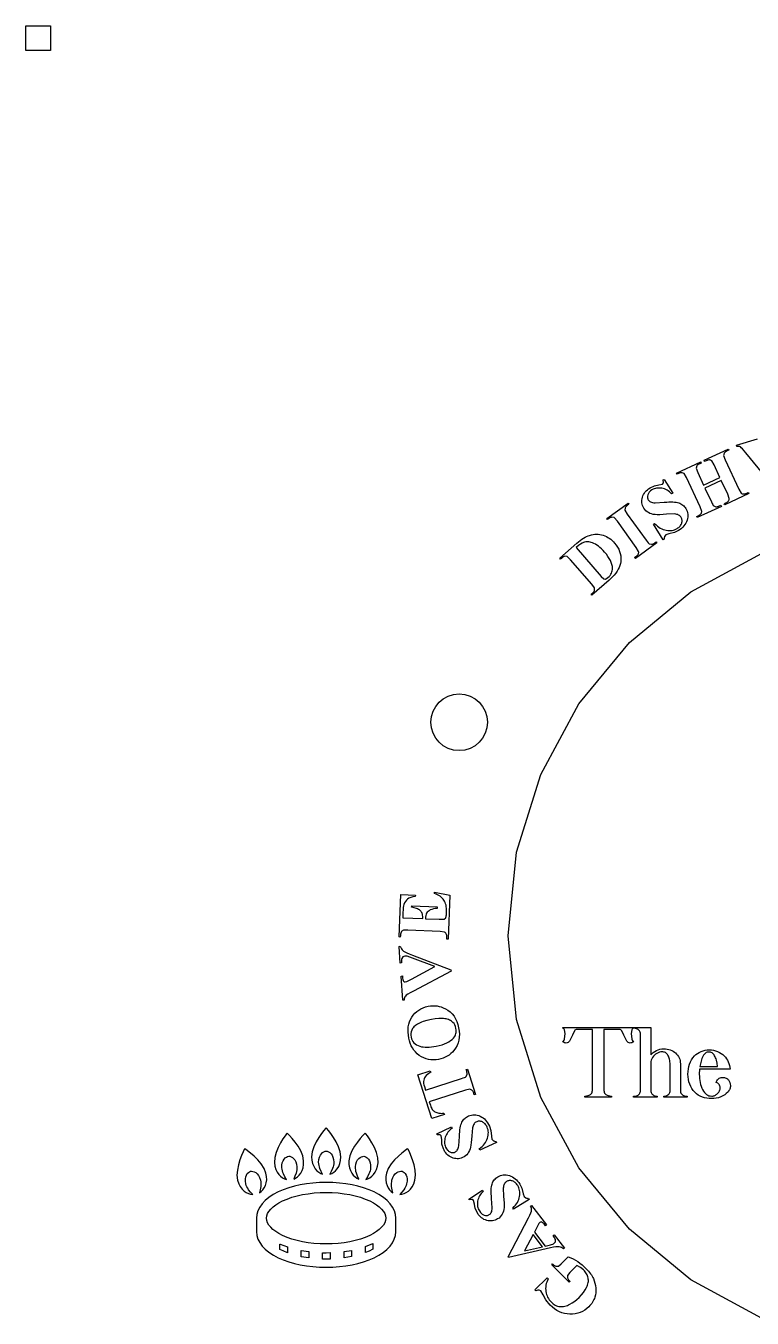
# Model space of a CAD drawing. Header units: centimetres. Extents: x -6.4 to 5.4, y -5.3 to 6.4.
# Drawn here: x -6.43 to -1.25, y -2.79 to 6.44 of the extents above; entities that cross this region are included whole.
import ezdxf

# ---------------------------------------------------------------- set-up
doc = ezdxf.new("R2010")
doc.units = ezdxf.units.CM
doc.header["$MEASUREMENT"] = 0
doc.header["$XCLIPFRAME"] = 0
doc.layers.add('Layer 1', color=7, linetype='Continuous')
picture_1 = doc.add_image_def('image1.png', size_in_pixel=(914, 914))

msp = doc.modelspace()

# ---------------------------------------------------------------- linework, layer by layer
at = {"layer": 'Layer 1'}
for points in [[(-1.58342, 3.1377), (-1.53757, 3.03898), (-1.53223, 3.02793), (-1.52762, 3.01935), (-1.52373, 3.01323), (-1.52058, 3.00958), (-1.50474, 3.00393), (-1.49938, 3.00394), (-1.4936, 3.00487), (-1.48738, 3.00671), (-1.48074, 3.00944), (-1.46985, 3.0145), (-1.46607, 3.00635), (-1.63801, 2.9265), (-1.6418, 2.93465), (-1.63092, 2.9397), (-1.62425, 2.94318), (-1.61855, 2.94696), (-1.61385, 2.95103), (-1.61013, 2.95537), (-1.60805, 2.95873), (-1.60661, 2.96248), (-1.60582, 2.96665), (-1.60567, 2.97123), (-1.61681, 3.00218), (-1.71407, 3.2116), (-1.73097, 3.24104), (-1.74674, 3.24673), (-1.7521, 3.24672), (-1.7579, 3.24578), (-1.76417, 3.24392), (-1.77091, 3.24114), (-1.78179, 3.23609), (-1.78557, 3.24423), (-1.61362, 3.32408), (-1.60984, 3.31594), (-1.62073, 3.31088), (-1.62734, 3.30743), (-1.63298, 3.30367), (-1.63765, 3.29962), (-1.64135, 3.29528), (-1.64596, 3.27935), (-1.63483, 3.2484), (-1.59299, 3.15831), (-1.47587, 3.2127), (-1.5177, 3.30279), (-1.53461, 3.33223), (-1.53768, 3.33441), (-1.54135, 3.33608), (-1.54563, 3.33723), (-1.55054, 3.33784), (-1.55594, 3.33781), (-1.56176, 3.33687), (-1.56801, 3.33501), (-1.57471, 3.33225), (-1.58542, 3.32728), (-1.5892, 3.33542), (-1.41725, 3.41528), (-1.41347, 3.40713), (-1.42418, 3.40216), (-1.4309, 3.39865), (-1.43661, 3.39487), (-1.44128, 3.39082), (-1.4449, 3.38652), (-1.44699, 3.38316), (-1.44847, 3.37938), (-1.44934, 3.37518), (-1.4496, 3.37054), (-1.43845, 3.3396), (-1.3412, 3.13018), (-1.3243, 3.10074), (-1.32122, 3.09856), (-1.31755, 3.09689), (-1.31327, 3.09574), (-1.30836, 3.09513), (-1.30296, 3.09516), (-1.29714, 3.0961), (-1.29089, 3.09796), (-1.28419, 3.10072), (-1.27348, 3.10569), (-1.2697, 3.09755), (-1.44165, 3.01769), (-1.44543, 3.02584), (-1.43472, 3.03081), (-1.428, 3.03432), (-1.42229, 3.0381), (-1.41762, 3.04215), (-1.414, 3.04645), (-1.41191, 3.04981), (-1.41043, 3.05359), (-1.40956, 3.0578), (-1.40931, 3.06243), (-1.42045, 3.09337), (-1.4663, 3.1921), (-1.58342, 3.1377)], [(-1.87521, 3.19944), (-1.81238, 3.10098), (-1.82178, 3.09529), (-1.8293, 3.10324), (-1.83714, 3.11037), (-1.84531, 3.11667), (-1.8538, 3.12215), (-1.86262, 3.1268), (-1.87178, 3.13063), (-1.88126, 3.13363), (-1.89107, 3.1358), (-1.90092, 3.13715), (-1.91047, 3.1377), (-1.91971, 3.13747), (-1.92864, 3.13644), (-1.93728, 3.13462), (-1.94561, 3.13201), (-1.95364, 3.12861), (-1.96137, 3.12442), (-1.97205, 3.11693), (-1.98058, 3.10868), (-1.98405, 3.10427), (-1.98697, 3.09966), (-1.98935, 3.09487), (-1.9912, 3.08988), (-1.99344, 3.08002), (-1.99367, 3.07073), (-1.99304, 3.06631), (-1.99191, 3.06203), (-1.99028, 3.05791), (-1.98817, 3.05393), (-1.98494, 3.04928), (-1.98127, 3.04528), (-1.97715, 3.04192), (-1.9726, 3.03918), (-1.96568, 3.03634), (-1.95774, 3.03413), (-1.94878, 3.03256), (-1.9388, 3.03163), (-1.87333, 3.03597), (-1.85633, 3.03752), (-1.84049, 3.03849), (-1.82582, 3.03886), (-1.81232, 3.03864), (-1.79999, 3.03784), (-1.78883, 3.03645), (-1.77884, 3.03447), (-1.77002, 3.03191), (-1.76205, 3.02876), (-1.75456, 3.02504), (-1.74753, 3.02076), (-1.74097, 3.01591), (-1.73487, 3.01049), (-1.72923, 3.00451), (-1.72406, 2.99796), (-1.71935, 2.99084), (-1.71425, 2.98134), (-1.7103, 2.97159), (-1.70751, 2.9616), (-1.70587, 2.95136), (-1.70537, 2.94087), (-1.70603, 2.93013), (-1.70783, 2.91914), (-1.71078, 2.90791), (-1.71481, 2.89681), (-1.71987, 2.88625), (-1.72595, 2.87621), (-1.73305, 2.86671), (-1.74118, 2.85774), (-1.75034, 2.84931), (-1.76052, 2.84141), (-1.77173, 2.83404), (-1.80127, 2.82006), (-1.84075, 2.81098), (-1.86157, 2.80435), (-1.87149, 2.79226), (-1.87314, 2.78779), (-1.87412, 2.78294), (-1.87442, 2.77771), (-1.87404, 2.77208), (-1.88203, 2.76725), (-1.95045, 2.88025), (-1.94246, 2.88508), (-1.93265, 2.87524), (-1.92268, 2.86646), (-1.91255, 2.85874), (-1.90226, 2.85208), (-1.89181, 2.84648), (-1.88121, 2.84194), (-1.87046, 2.83846), (-1.85956, 2.83605), (-1.84872, 2.83461), (-1.83822, 2.83403), (-1.82805, 2.83431), (-1.81822, 2.83545), (-1.80872, 2.83746), (-1.79955, 2.84034), (-1.79072, 2.84408), (-1.78221, 2.8487), (-1.77607, 2.85271), (-1.77051, 2.85694), (-1.76552, 2.8614), (-1.76112, 2.86608), (-1.7573, 2.87099), (-1.75406, 2.87612), (-1.7514, 2.88146), (-1.74932, 2.88703), (-1.74782, 2.89263), (-1.74687, 2.89808), (-1.74649, 2.90337), (-1.74667, 2.90852), (-1.74741, 2.91351), (-1.74871, 2.91836), (-1.75058, 2.92307), (-1.75302, 2.92763), (-1.75655, 2.93263), (-1.76078, 2.93713), (-1.7657, 2.9411), (-1.7713, 2.94456), (-1.77758, 2.94746), (-1.78453, 2.94978), (-1.79217, 2.95152), (-1.80053, 2.95269), (-1.85693, 2.95036), (-1.88255, 2.94803), (-1.90473, 2.9468), (-1.92346, 2.94665), (-1.93875, 2.94756), (-1.95185, 2.94956), (-1.96414, 2.95263), (-1.97563, 2.95674), (-1.9863, 2.96189), (-1.99609, 2.96822), (-2.00489, 2.97574), (-2.01269, 2.98443), (-2.01951, 2.9943), (-2.02441, 3.00334), (-2.02825, 3.01257), (-2.03104, 3.02199), (-2.03277, 3.03159), (-2.03344, 3.04138), (-2.03306, 3.05135), (-2.03162, 3.06152), (-2.02912, 3.07187), (-2.02566, 3.08204), (-2.02127, 3.09168), (-2.01595, 3.10081), (-2.00971, 3.10942), (-2.00254, 3.11752), (-1.99445, 3.1251), (-1.98543, 3.13217), (-1.97549, 3.13872), (-1.94401, 3.15305), (-1.91176, 3.15919), (-1.88577, 3.16525), (-1.87847, 3.17441), (-1.88226, 3.19517), (-1.87521, 3.19944)], [(-1.93152, 2.75335), (-1.92627, 2.74606), (-2.08015, 2.63532), (-2.0854, 2.64261), (-2.07566, 2.64962), (-2.06976, 2.65429), (-2.06488, 2.65908), (-2.06102, 2.66396), (-2.05818, 2.66893), (-2.05677, 2.67261), (-2.05607, 2.67657), (-2.05607, 2.68081), (-2.05679, 2.68534), (-2.07355, 2.71364), (-2.20842, 2.90105), (-2.23056, 2.92679), (-2.24712, 2.92941), (-2.25238, 2.9284), (-2.2579, 2.92639), (-2.2637, 2.92338), (-2.2698, 2.91938), (-2.27954, 2.91238), (-2.28478, 2.91967), (-2.13091, 3.0304), (-2.12566, 3.02312), (-2.13539, 3.01611), (-2.14124, 3.01147), (-2.14608, 3.00672), (-2.14991, 3.00187), (-2.15273, 2.99691), (-2.15426, 2.98039), (-2.13751, 2.95209), (-2.00263, 2.76468), (-1.99531, 2.75483), (-1.98917, 2.74726), (-1.9842, 2.74198), (-1.98042, 2.73899), (-1.9638, 2.73642), (-1.95854, 2.73744), (-1.95303, 2.73944), (-1.94726, 2.74241), (-1.94125, 2.74635), (-1.93152, 2.75335)], [(-2.39025, 2.37277), (-2.39615, 2.37954), (-2.38709, 2.38742), (-2.38167, 2.39253), (-2.37733, 2.39751), (-2.37409, 2.40233), (-2.37197, 2.407), (-2.37118, 2.42508), (-2.39089, 2.45136), (-2.54245, 2.62556), (-2.56686, 2.64915), (-2.58359, 2.65023), (-2.58873, 2.64874), (-2.59404, 2.64623), (-2.59954, 2.6427), (-2.60524, 2.63816), (-2.6143, 2.63029), (-2.62019, 2.63706), (-2.49734, 2.74395), (-2.48516, 2.75419), (-2.47323, 2.76351), (-2.46155, 2.77189), (-2.45012, 2.77936), (-2.43894, 2.78589), (-2.42802, 2.7915), (-2.41735, 2.79619), (-2.40694, 2.79995), (-2.39442, 2.80348), (-2.38201, 2.80601), (-2.36971, 2.80757), (-2.35752, 2.80813), (-2.34544, 2.80772), (-2.33347, 2.80632), (-2.32162, 2.80395), (-2.30988, 2.80059), (-2.29837, 2.79633), (-2.28722, 2.79128), (-2.27644, 2.78546), (-2.26602, 2.77886), (-2.25597, 2.77149), (-2.24628, 2.76333), (-2.23696, 2.7544), (-2.228, 2.7447), (-2.21672, 2.73055), (-2.20706, 2.71592), (-2.19904, 2.70081), (-2.19265, 2.68523), (-2.18789, 2.66967), (-2.18469, 2.65452), (-2.18303, 2.6398), (-2.18294, 2.62551), (-2.18433, 2.61157), (-2.18693, 2.59788), (-2.19073, 2.58445), (-2.19574, 2.57129), (-2.20216, 2.55802), (-2.21009, 2.54436), (-2.21955, 2.53029), (-2.23052, 2.51582), (-2.2674, 2.47965), (-2.39025, 2.37277)], [(-2.50289, 2.7132), (-2.32353, 2.50705), (-2.30441, 2.48843), (-2.29404, 2.48753), (-2.27567, 2.49837), (-2.26775, 2.50587), (-2.26092, 2.51363), (-2.25521, 2.52164), (-2.2506, 2.52992), (-2.24709, 2.53845), (-2.24469, 2.54723), (-2.2434, 2.55628), (-2.24322, 2.56558), (-2.24449, 2.57857), (-2.24742, 2.59194), (-2.25201, 2.60568), (-2.25826, 2.6198), (-2.26617, 2.63429), (-2.27575, 2.64914), (-2.28698, 2.66437), (-2.29987, 2.67996), (-2.31092, 2.69214), (-2.32194, 2.70322), (-2.33291, 2.71321), (-2.34384, 2.7221), (-2.35473, 2.72989), (-2.36559, 2.7366), (-2.37642, 2.7422), (-2.38722, 2.74672), (-2.3956, 2.74947), (-2.40381, 2.75153), (-2.41183, 2.75291), (-2.41968, 2.7536), (-2.42735, 2.75361), (-2.43485, 2.75294), (-2.44216, 2.75159), (-2.4493, 2.74956), (-2.46011, 2.7448), (-2.47264, 2.73715), (-2.4869, 2.72661), (-2.50289, 2.7132)], [(-3.13596, 1.46575), (-3.14007, 1.42499), (-3.15186, 1.38703), (-3.1705, 1.35268), (-3.1952, 1.32275), (-3.22513, 1.29805), (-3.25949, 1.2794), (-3.29745, 1.26762), (-3.33821, 1.26351), (-3.37898, 1.26762), (-3.41695, 1.2794), (-3.45131, 1.29805), (-3.48125, 1.32275), (-3.50594, 1.35268), (-3.52459, 1.38703), (-3.53638, 1.42499), (-3.54049, 1.46575), (-3.53638, 1.50651), (-3.52459, 1.54447), (-3.50594, 1.57883), (-3.48125, 1.60876), (-3.45131, 1.63346), (-3.41695, 1.6521), (-3.37898, 1.66389), (-3.33821, 1.668), (-3.29745, 1.66389), (-3.25949, 1.6521), (-3.22513, 1.63346), (-3.1952, 1.60876), (-3.1705, 1.57883), (-3.15186, 1.54447), (-3.14007, 1.50651), (-3.13596, 1.46575)], [(-3.74136, 0.07093), (-3.59883, 0.06474), (-3.59852, 0.07197), (-3.59848, 0.08037), (-3.59912, 0.08819), (-3.60044, 0.09544), (-3.60243, 0.10213), (-3.6051, 0.10824), (-3.60845, 0.11379), (-3.61248, 0.11877), (-3.61718, 0.12319), (-3.62254, 0.12714), (-3.62854, 0.13077), (-3.63516, 0.13408), (-3.64243, 0.13707), (-3.65885, 0.14206), (-3.67782, 0.14573), (-3.67736, 0.15616), (-3.49419, 0.14819), (-3.49464, 0.13777), (-3.50903, 0.13635), (-3.5221, 0.13397), (-3.53384, 0.13063), (-3.54423, 0.12635), (-3.55324, 0.12133), (-3.5607, 0.11584), (-3.5666, 0.10987), (-3.57097, 0.1034), (-3.57419, 0.09589), (-3.57665, 0.0868), (-3.57835, 0.07614), (-3.5793, 0.06389), (-3.48093, 0.05961), (-3.44554, 0.06064), (-3.43457, 0.0697), (-3.4326, 0.07365), (-3.43109, 0.07869), (-3.43004, 0.08481), (-3.42946, 0.09202), (-3.42851, 0.1138), (-3.42832, 0.12623), (-3.42887, 0.13807), (-3.43016, 0.14931), (-3.43217, 0.15995), (-3.43492, 0.16999), (-3.43841, 0.17943), (-3.44262, 0.18826), (-3.44756, 0.19649), (-3.45325, 0.20417), (-3.45971, 0.21134), (-3.46694, 0.218), (-3.47494, 0.22415), (-3.4837, 0.22978), (-3.49324, 0.2349), (-3.50355, 0.23951), (-3.51463, 0.2436), (-3.5142, 0.25357), (-3.40378, 0.23236), (-3.41745, -0.08176), (-3.42642, -0.08137), (-3.4259, -0.06939), (-3.42592, -0.06186), (-3.42665, -0.05506), (-3.4281, -0.04901), (-3.43024, -0.04371), (-3.43226, -0.04032), (-3.43494, -0.03732), (-3.43828, -0.0347), (-3.44228, -0.03246), (-3.47488, -0.02811), (-3.70556, -0.01808), (-3.73501, -0.01817), (-3.73937, -0.01958), (-3.74322, -0.0216), (-3.74658, -0.02422), (-3.74943, -0.02744), (-3.75285, -0.03285), (-3.75542, -0.03923), (-3.75712, -0.0466), (-3.75794, -0.05495), (-3.75846, -0.06693), (-3.76743, -0.06654), (-3.75421, 0.23761), (-3.65074, 0.23311), (-3.6512, 0.22268), (-3.66904, 0.21919), (-3.68421, 0.21478), (-3.69673, 0.20947), (-3.7066, 0.20327), (-3.71464, 0.19588), (-3.72166, 0.187), (-3.72765, 0.17661), (-3.73261, 0.1647), (-3.73503, 0.15568), (-3.73703, 0.14337), (-3.73859, 0.12775), (-3.73971, 0.10882), (-3.74136, 0.07093)], [(-3.76765, -0.13344), (-3.75869, -0.1328), (-3.75556, -0.14224), (-3.7507, -0.15103), (-3.74409, -0.15916), (-3.73573, -0.16662), (-3.72664, -0.17231), (-3.71307, -0.17908), (-3.69502, -0.18692), (-3.67249, -0.19585), (-3.39665, -0.30144), (-3.39602, -0.3103), (-3.66532, -0.45381), (-3.68722, -0.46572), (-3.70404, -0.4754), (-3.71577, -0.48285), (-3.72241, -0.48805), (-3.72608, -0.49301), (-3.72882, -0.49959), (-3.73063, -0.50779), (-3.73153, -0.51761), (-3.74049, -0.51824), (-3.75271, -0.34503), (-3.74376, -0.3444), (-3.74334, -0.35025), (-3.74222, -0.36107), (-3.7405, -0.36998), (-3.73818, -0.37696), (-3.73528, -0.38199), (-3.73293, -0.38453), (-3.73015, -0.38625), (-3.72695, -0.38717), (-3.72334, -0.38729), (-3.71233, -0.38441), (-3.67909, -0.36747), (-3.51098, -0.27784), (-3.67053, -0.21739), (-3.70969, -0.20409), (-3.72633, -0.20223), (-3.73983, -0.2075), (-3.74807, -0.22075), (-3.74954, -0.2271), (-3.75041, -0.23435), (-3.75067, -0.24251), (-3.75031, -0.25158), (-3.75927, -0.25221), (-3.76765, -0.13344)], [(-3.69687, -0.78745), (-3.70087, -0.7666), (-3.703, -0.74641), (-3.70325, -0.72689), (-3.70163, -0.70803), (-3.69813, -0.68985), (-3.69275, -0.67233), (-3.68549, -0.65549), (-3.67635, -0.63931), (-3.66568, -0.62422), (-3.65389, -0.61064), (-3.64098, -0.59857), (-3.62695, -0.58802), (-3.6118, -0.57897), (-3.59551, -0.57144), (-3.5781, -0.56542), (-3.55955, -0.56091), (-3.54337, -0.55838), (-3.52743, -0.55719), (-3.51173, -0.55734), (-3.49628, -0.55883), (-3.48107, -0.56166), (-3.4661, -0.56583), (-3.45137, -0.57133), (-3.43688, -0.57817), (-3.41876, -0.589), (-3.40241, -0.60159), (-3.38786, -0.61594), (-3.37508, -0.63205), (-3.3641, -0.64993), (-3.3549, -0.66957), (-3.34748, -0.69098), (-3.34186, -0.71416), (-3.33824, -0.7378), (-3.33684, -0.76045), (-3.33768, -0.78211), (-3.34074, -0.80279), (-3.34604, -0.82248), (-3.35356, -0.8412), (-3.36331, -0.85892), (-3.37529, -0.87567), (-3.38607, -0.88793), (-3.39767, -0.899), (-3.4101, -0.90888), (-3.42336, -0.91758), (-3.43744, -0.92509), (-3.45236, -0.93141), (-3.46812, -0.93653), (-3.48471, -0.94047), (-3.50359, -0.9433), (-3.52201, -0.94428), (-3.53996, -0.94341), (-3.55744, -0.94069), (-3.57446, -0.93612), (-3.59101, -0.9297), (-3.6071, -0.92143), (-3.62273, -0.91131), (-3.63738, -0.89971), (-3.65049, -0.88701), (-3.66206, -0.87319), (-3.67209, -0.85827), (-3.68058, -0.84223), (-3.68754, -0.82508), (-3.69297, -0.80682), (-3.69687, -0.78745)], [(-3.68142, -0.78115), (-3.67833, -0.79293), (-3.67388, -0.80368), (-3.66807, -0.8134), (-3.66091, -0.82208), (-3.65239, -0.82974), (-3.64251, -0.83637), (-3.63127, -0.84198), (-3.61867, -0.84657), (-3.60732, -0.84942), (-3.59502, -0.85141), (-3.58177, -0.85253), (-3.56757, -0.85278), (-3.55242, -0.85217), (-3.53632, -0.8507), (-3.51928, -0.84836), (-3.50128, -0.84516), (-3.48015, -0.84049), (-3.46065, -0.83508), (-3.44278, -0.82895), (-3.42653, -0.82209), (-3.41191, -0.8145), (-3.39892, -0.80619), (-3.38756, -0.79716), (-3.37783, -0.7874), (-3.37212, -0.78014), (-3.36744, -0.77251), (-3.36379, -0.7645), (-3.36116, -0.75611), (-3.35955, -0.74734), (-3.35897, -0.73818), (-3.35942, -0.72865), (-3.36089, -0.71873), (-3.36425, -0.70583), (-3.36897, -0.69436), (-3.37503, -0.68433), (-3.38244, -0.67574), (-3.3879, -0.67096), (-3.39391, -0.66661), (-3.40046, -0.66269), (-3.40755, -0.65921), (-3.41519, -0.65617), (-3.42336, -0.65356), (-3.43207, -0.65141), (-3.44132, -0.64969), (-3.45113, -0.64847), (-3.46155, -0.64779), (-3.47256, -0.64764), (-3.48416, -0.64803), (-3.50915, -0.65042), (-3.5365, -0.65495), (-3.56822, -0.66204), (-3.59533, -0.66994), (-3.60715, -0.67419), (-3.61782, -0.67865), (-3.62734, -0.6833), (-3.6357, -0.68816), (-3.64997, -0.6983), (-3.66158, -0.70886), (-3.66638, -0.7143), (-3.67051, -0.71984), (-3.67398, -0.72548), (-3.67677, -0.73123), (-3.68075, -0.74306), (-3.68286, -0.75532), (-3.68309, -0.76802), (-3.68142, -0.78115)], [(-2.10625, -0.72867), (-2.11038, -0.7564), (-2.10488, -0.79521), (-2.10197, -0.80315), (-2.09882, -0.80881), (-2.09715, -0.81079), (-2.09541, -0.81221), (-2.09361, -0.81306), (-2.09175, -0.81334), (-2.09853, -0.81771), (-2.10504, -0.82083), (-2.11129, -0.8227), (-2.11729, -0.82332), (-2.12452, -0.82245), (-2.13102, -0.81984), (-2.13677, -0.81549), (-2.14178, -0.80942), (-2.16284, -0.76709), (-2.17702, -0.73615), (-2.1804, -0.73163), (-2.184, -0.72841), (-2.18781, -0.72647), (-2.19184, -0.72582), (-2.30437, -0.72582), (-2.30437, -1.16136), (-2.30385, -1.1682), (-2.3023, -1.17451), (-2.29971, -1.1803), (-2.29608, -1.18556), (-2.29165, -1.19009), (-2.28661, -1.19373), (-2.28095, -1.19649), (-2.27467, -1.19836), (-2.2505, -1.20334), (-2.2505, -1.20972), (-2.44107, -1.20972), (-2.44107, -1.20334), (-2.41691, -1.19836), (-2.41065, -1.19649), (-2.40499, -1.19373), (-2.39994, -1.19009), (-2.3955, -1.18556), (-2.39187, -1.1803), (-2.38927, -1.17451), (-2.38772, -1.1682), (-2.3872, -1.16136), (-2.3872, -0.72582), (-2.49974, -0.72582), (-2.50376, -0.72647), (-2.50757, -0.72841), (-2.51117, -0.73163), (-2.51456, -0.73615), (-2.52874, -0.76709), (-2.5498, -0.80942), (-2.5548, -0.81549), (-2.56056, -0.81984), (-2.56705, -0.82245), (-2.57428, -0.82332), (-2.58028, -0.8227), (-2.58654, -0.82083), (-2.59305, -0.81771), (-2.59982, -0.81334), (-2.59796, -0.81306), (-2.59616, -0.81221), (-2.59443, -0.81079), (-2.59276, -0.80881), (-2.5896, -0.80315), (-2.5867, -0.79521), (-2.5812, -0.7564), (-2.58532, -0.72867), (-2.58766, -0.724), (-2.59051, -0.72066), (-2.59387, -0.71865), (-2.59774, -0.71798), (-2.59774, -0.7116), (-2.09383, -0.7116), (-2.09383, -0.71798), (-2.09771, -0.71865), (-2.10108, -0.72066), (-2.10392, -0.724), (-2.10625, -0.72867)], [(-1.70904, -1.20333), (-1.70904, -1.20972), (-1.87749, -1.20972), (-1.87749, -1.20333), (-1.8602, -1.19906), (-1.85427, -1.19689), (-1.8489, -1.19398), (-1.8441, -1.19031), (-1.83985, -1.1859), (-1.83638, -1.18084), (-1.8339, -1.1753), (-1.83241, -1.16927), (-1.83191, -1.16276), (-1.83191, -0.97844), (-1.83215, -0.96773), (-1.83288, -0.95764), (-1.8341, -0.94816), (-1.8358, -0.93931), (-1.83799, -0.93109), (-1.84066, -0.92348), (-1.84382, -0.9165), (-1.84747, -0.91014), (-1.85154, -0.90447), (-1.85598, -0.89956), (-1.86081, -0.8954), (-1.86601, -0.892), (-1.8716, -0.88935), (-1.87756, -0.88745), (-1.88389, -0.88632), (-1.89061, -0.88594), (-1.89903, -0.88665), (-1.90777, -0.88879), (-1.91681, -0.89235), (-1.92614, -0.89733), (-1.93523, -0.90344), (-1.94349, -0.9104), (-1.95094, -0.91821), (-1.95757, -0.92686), (-1.963, -0.936), (-1.96688, -0.94527), (-1.96921, -0.95468), (-1.96999, -0.96422), (-1.96999, -1.16276), (-1.96949, -1.16927), (-1.968, -1.1753), (-1.96552, -1.18084), (-1.96205, -1.1859), (-1.9578, -1.19031), (-1.95298, -1.19398), (-1.9476, -1.19689), (-1.94166, -1.19906), (-1.92441, -1.20333), (-1.92441, -1.20972), (-2.09286, -1.20972), (-2.09286, -1.20333), (-2.07215, -1.19906), (-2.06591, -1.19717), (-2.06032, -1.19435), (-2.05538, -1.19059), (-2.05109, -1.1859), (-2.04762, -1.18054), (-2.04514, -1.17478), (-2.04365, -1.16861), (-2.04315, -1.16206), (-2.04315, -0.75926), (-2.04365, -0.75271), (-2.04514, -0.74656), (-2.04762, -0.7408), (-2.05109, -0.73544), (-2.05538, -0.73074), (-2.06032, -0.72698), (-2.06591, -0.72415), (-2.07215, -0.72225), (-2.09286, -0.71798), (-2.09286, -0.7116), (-1.96999, -0.7116), (-1.96999, -0.90869), (-1.96179, -0.89923), (-1.95237, -0.89075), (-1.94176, -0.88324), (-1.92995, -0.8767), (-1.91739, -0.8714), (-1.90457, -0.86762), (-1.8915, -0.86535), (-1.87816, -0.86459), (-1.86562, -0.86508), (-1.8535, -0.86655), (-1.84181, -0.869), (-1.83054, -0.87243), (-1.81993, -0.8767), (-1.81019, -0.88168), (-1.80129, -0.88737), (-1.79325, -0.89377), (-1.78516, -0.90183), (-1.77816, -0.91036), (-1.77223, -0.91935), (-1.76738, -0.92881), (-1.7636, -0.93874), (-1.76091, -0.94914), (-1.75929, -0.96001), (-1.75875, -0.97135), (-1.75875, -1.16206), (-1.75825, -1.16861), (-1.75676, -1.17478), (-1.75428, -1.18054), (-1.75081, -1.1859), (-1.74652, -1.19059), (-1.74158, -1.19435), (-1.73599, -1.19717), (-1.72975, -1.19906), (-1.70904, -1.20333)], [(-1.4151, -1.08662), (-1.40906, -1.09583), (-1.40475, -1.10566), (-1.40217, -1.11612), (-1.40131, -1.12719), (-1.40161, -1.13353), (-1.40249, -1.13973), (-1.40397, -1.1458), (-1.40605, -1.15174), (-1.40872, -1.15754), (-1.41198, -1.16321), (-1.41584, -1.16874), (-1.42029, -1.17414), (-1.43054, -1.18425), (-1.4423, -1.19326), (-1.45557, -1.20116), (-1.47035, -1.20794), (-1.48609, -1.21335), (-1.50226, -1.21711), (-1.51887, -1.21922), (-1.53593, -1.21969), (-1.55299, -1.21956), (-1.56966, -1.21774), (-1.58594, -1.21423), (-1.60183, -1.20903), (-1.61691, -1.20231), (-1.63074, -1.19426), (-1.64332, -1.18487), (-1.65464, -1.17414), (-1.6663, -1.1614), (-1.6764, -1.14772), (-1.68494, -1.13312), (-1.69193, -1.11757), (-1.69736, -1.10109), (-1.70124, -1.08368), (-1.70356, -1.06533), (-1.70434, -1.04605), (-1.70362, -1.02643), (-1.70145, -1.00777), (-1.69784, -0.99005), (-1.69278, -0.9733), (-1.68628, -0.9575), (-1.67833, -0.94266), (-1.66893, -0.92877), (-1.65809, -0.91584), (-1.64789, -0.90608), (-1.63662, -0.89743), (-1.62426, -0.88988), (-1.61082, -0.88345), (-1.59666, -0.87831), (-1.58209, -0.87464), (-1.56714, -0.87244), (-1.5518, -0.87171), (-1.53645, -0.87244), (-1.5215, -0.87464), (-1.50694, -0.87831), (-1.49278, -0.88345), (-1.47929, -0.88988), (-1.46679, -0.89743), (-1.45529, -0.90608), (-1.44477, -0.91584), (-1.43656, -0.92526), (-1.42916, -0.93537), (-1.42258, -0.94616), (-1.41683, -0.95764), (-1.41189, -0.96981), (-1.40777, -0.98267), (-1.40447, -0.99622), (-1.40198, -1.01045), (-1.62151, -1.01045), (-1.62359, -1.04534), (-1.62322, -1.06124), (-1.62212, -1.07654), (-1.62029, -1.09126), (-1.61772, -1.10539), (-1.61441, -1.11892), (-1.61038, -1.13187), (-1.60561, -1.14423), (-1.6001, -1.15601), (-1.59395, -1.16676), (-1.58721, -1.17609), (-1.57989, -1.18398), (-1.57198, -1.19043), (-1.56349, -1.19545), (-1.55442, -1.19904), (-1.54476, -1.20119), (-1.53452, -1.20191), (-1.52874, -1.20162), (-1.52312, -1.20075), (-1.51766, -1.1993), (-1.51237, -1.19728), (-1.50723, -1.19467), (-1.50226, -1.19149), (-1.49744, -1.18773), (-1.49278, -1.18339), (-1.48849, -1.17869), (-1.48477, -1.17384), (-1.48163, -1.16882), (-1.47905, -1.16365), (-1.47705, -1.15833), (-1.47562, -1.15284), (-1.47476, -1.1472), (-1.47447, -1.14141), (-1.47495, -1.13574), (-1.47637, -1.13011), (-1.47874, -1.12453), (-1.48206, -1.119), (-1.48617, -1.114), (-1.49088, -1.11002), (-1.49619, -1.10705), (-1.5021, -1.1051), (-1.50126, -1.09849), (-1.49874, -1.09214), (-1.49452, -1.08604), (-1.48862, -1.0802), (-1.48166, -1.07522), (-1.47422, -1.07167), (-1.4663, -1.06955), (-1.45789, -1.06884), (-1.45089, -1.06912), (-1.44436, -1.06995), (-1.4383, -1.07134), (-1.43272, -1.07329), (-1.4276, -1.07579), (-1.42296, -1.07884), (-1.41879, -1.08245), (-1.4151, -1.08662)], [(-1.5977, -0.91831), (-1.60485, -0.93448), (-1.61074, -0.95202), (-1.61538, -0.97095), (-1.61876, -0.99126), (-1.4931, -0.99126), (-1.49648, -0.96702), (-1.50106, -0.94625), (-1.5038, -0.93717), (-1.50684, -0.92896), (-1.51017, -0.92161), (-1.51381, -0.91513), (-1.51824, -0.90862), (-1.52288, -0.90298), (-1.52774, -0.89821), (-1.53281, -0.89431), (-1.53809, -0.89127), (-1.54359, -0.8891), (-1.5493, -0.8878), (-1.55522, -0.88737), (-1.56178, -0.88785), (-1.56798, -0.8893), (-1.57382, -0.89172), (-1.57931, -0.8951), (-1.58444, -0.89945), (-1.58921, -0.90477), (-1.59363, -0.91105), (-1.5977, -0.91831)], [(-3.63424, -1.05108), (-3.54421, -1.02211), (-3.54135, -1.031), (-3.55448, -1.03988), (-3.56535, -1.04826), (-3.57395, -1.05614), (-3.58028, -1.06354), (-3.58502, -1.07107), (-3.58875, -1.07931), (-3.59147, -1.08826), (-3.59319, -1.0979), (-3.59327, -1.10428), (-3.59222, -1.11231), (-3.59003, -1.12199), (-3.58669, -1.13333), (-3.57827, -1.15948), (-3.32074, -1.07663), (-3.30912, -1.07269), (-3.30003, -1.06918), (-3.29348, -1.06608), (-3.28947, -1.0634), (-3.28189, -1.04845), (-3.28124, -1.04313), (-3.28145, -1.03726), (-3.28253, -1.03081), (-3.28446, -1.02378), (-3.2881, -1.01244), (-3.27955, -1.00969), (-3.22149, -1.19017), (-3.23004, -1.19292), (-3.23371, -1.1815), (-3.23632, -1.17451), (-3.23936, -1.16845), (-3.2428, -1.16332), (-3.24665, -1.15911), (-3.2619, -1.15257), (-3.29398, -1.15981), (-3.55151, -1.24266), (-3.54343, -1.26777), (-3.5405, -1.2761), (-3.53732, -1.28369), (-3.53389, -1.29054), (-3.5302, -1.29665), (-3.52626, -1.30203), (-3.52206, -1.30667), (-3.51761, -1.31058), (-3.51291, -1.31376), (-3.50599, -1.31734), (-3.4987, -1.32025), (-3.49105, -1.32247), (-3.48303, -1.32401), (-3.47464, -1.32487), (-3.46589, -1.32506), (-3.45677, -1.32458), (-3.44727, -1.32342), (-3.44407, -1.33336), (-3.53411, -1.36233), (-3.63424, -1.05108)], [(-3.49813, -1.47102), (-3.39234, -1.42148), (-3.38792, -1.43154), (-3.39678, -1.43796), (-3.40487, -1.44481), (-3.41218, -1.45209), (-3.41871, -1.45981), (-3.42447, -1.46795), (-3.42945, -1.47653), (-3.43365, -1.48554), (-3.43707, -1.49499), (-3.43968, -1.50459), (-3.44147, -1.51398), (-3.44244, -1.52318), (-3.44258, -1.53217), (-3.4419, -1.54097), (-3.44039, -1.54957), (-3.43806, -1.55797), (-3.43491, -1.56618), (-3.42886, -1.57774), (-3.42179, -1.58728), (-3.41787, -1.59129), (-3.41368, -1.59478), (-3.40924, -1.59777), (-3.40453, -1.60025), (-3.39504, -1.60374), (-3.38586, -1.60517), (-3.3814, -1.60512), (-3.37701, -1.60455), (-3.37271, -1.60348), (-3.3685, -1.6019), (-3.36347, -1.5993), (-3.35903, -1.59617), (-3.35515, -1.59253), (-3.35183, -1.58837), (-3.34813, -1.58188), (-3.34491, -1.5743), (-3.34219, -1.56561), (-3.33998, -1.55584), (-3.33578, -1.49036), (-3.33512, -1.47329), (-3.33402, -1.45746), (-3.33248, -1.44287), (-3.33052, -1.42951), (-3.32812, -1.41739), (-3.3253, -1.4065), (-3.32204, -1.39685), (-3.31836, -1.38844), (-3.3142, -1.38095), (-3.30955, -1.374), (-3.30439, -1.36758), (-3.29873, -1.36171), (-3.29257, -1.35636), (-3.2859, -1.35155), (-3.27874, -1.34727), (-3.27107, -1.34352), (-3.26099, -1.33969), (-3.25081, -1.33705), (-3.24054, -1.33557), (-3.23017, -1.33527), (-3.2197, -1.33614), (-3.20914, -1.33819), (-3.19848, -1.3414), (-3.18772, -1.34578), (-3.17724, -1.35122), (-3.16742, -1.3576), (-3.15826, -1.36493), (-3.14976, -1.37321), (-3.14192, -1.38243), (-3.13474, -1.39261), (-3.12823, -1.40373), (-3.12238, -1.4158), (-3.11235, -1.4469), (-3.10847, -1.48722), (-3.10459, -1.50873), (-3.09389, -1.52013), (-3.08967, -1.52234), (-3.08499, -1.52394), (-3.07984, -1.52492), (-3.07422, -1.52528), (-3.07046, -1.53383), (-3.19137, -1.58702), (-3.19513, -1.57847), (-3.18411, -1.57002), (-3.17411, -1.56127), (-3.16514, -1.55223), (-3.1572, -1.54289), (-3.15029, -1.53326), (-3.14441, -1.52333), (-3.13957, -1.51312), (-3.13576, -1.50262), (-3.13293, -1.49206), (-3.13099, -1.48172), (-3.12995, -1.47161), (-3.12981, -1.46171), (-3.13057, -1.45203), (-3.13223, -1.44257), (-3.1348, -1.43332), (-3.13827, -1.42429), (-3.14145, -1.41767), (-3.14493, -1.41161), (-3.14871, -1.40608), (-3.15278, -1.40111), (-3.15715, -1.39669), (-3.16182, -1.39281), (-3.16678, -1.38948), (-3.17203, -1.3867), (-3.17738, -1.38448), (-3.18266, -1.38284), (-3.18786, -1.38177), (-3.19298, -1.38129), (-3.19803, -1.38137), (-3.20301, -1.38204), (-3.20791, -1.38329), (-3.21275, -1.38511), (-3.21817, -1.38796), (-3.22317, -1.39157), (-3.22776, -1.39594), (-3.23191, -1.40105), (-3.2356, -1.40689), (-3.23881, -1.41348), (-3.24153, -1.42083), (-3.24378, -1.42898), (-3.24877, -1.4852), (-3.24978, -1.5109), (-3.25144, -1.53305), (-3.25371, -1.55165), (-3.2566, -1.56669), (-3.26029, -1.57942), (-3.26492, -1.59121), (-3.27049, -1.60207), (-3.27699, -1.61198), (-3.28453, -1.62087), (-3.29312, -1.62862), (-3.30275, -1.63523), (-3.31342, -1.64071), (-3.32302, -1.64439), (-3.33268, -1.647), (-3.34238, -1.64855), (-3.35212, -1.64902), (-3.36191, -1.64842), (-3.37176, -1.64675), (-3.38164, -1.644), (-3.39158, -1.64018), (-3.40121, -1.63542), (-3.41021, -1.62982), (-3.41857, -1.62336), (-3.42631, -1.61605), (-3.4334, -1.60789), (-3.43987, -1.59889), (-3.44571, -1.58903), (-3.45092, -1.57833), (-3.46104, -1.54527), (-3.46295, -1.51249), (-3.46559, -1.48592), (-3.47373, -1.47749), (-3.49481, -1.47856), (-3.49813, -1.47102)], [(-4.57045, -1.79757), (-4.58205, -1.77866), (-4.59257, -1.75774), (-4.59697, -1.74682), (-4.60054, -1.73576), (-4.6031, -1.72467), (-4.60446, -1.71367), (-4.60418, -1.69409), (-4.60103, -1.67732), (-4.59563, -1.66328), (-4.58856, -1.6519), (-4.58042, -1.64309), (-4.57182, -1.63677), (-4.56334, -1.63286), (-4.5556, -1.63127), (-4.54771, -1.63186), (-4.53881, -1.63465), (-4.52946, -1.63982), (-4.52027, -1.64751), (-4.5118, -1.65789), (-4.50465, -1.67111), (-4.49939, -1.68733), (-4.49661, -1.70672), (-4.49655, -1.7178), (-4.49766, -1.72913), (-4.49978, -1.74056), (-4.50273, -1.75195), (-4.51047, -1.77404), (-4.51954, -1.79428), (-4.50617, -1.78736), (-4.49293, -1.77789), (-4.48039, -1.76579), (-4.46914, -1.751), (-4.45977, -1.73345), (-4.45286, -1.71309), (-4.449, -1.68984), (-4.44877, -1.66365), (-4.45553, -1.62856), (-4.46965, -1.59363), (-4.48858, -1.56026), (-4.50977, -1.52984), (-4.53068, -1.50376), (-4.54877, -1.48341), (-4.56149, -1.47018), (-4.56629, -1.46546), (-4.57045, -1.47076), (-4.58137, -1.48551), (-4.59669, -1.50801), (-4.61409, -1.53655), (-4.6312, -1.56944), (-4.64569, -1.60496), (-4.65521, -1.64141), (-4.65741, -1.67709), (-4.65382, -1.70303), (-4.64701, -1.72558), (-4.63754, -1.74489), (-4.62599, -1.76109), (-4.61294, -1.77432), (-4.59895, -1.78471), (-4.58459, -1.79242), (-4.57045, -1.79757)], [(-4.31294, -1.76013), (-4.32331, -1.74051), (-4.33246, -1.71895), (-4.33614, -1.70778), (-4.33899, -1.69651), (-4.34083, -1.68529), (-4.34148, -1.67423), (-4.33995, -1.6547), (-4.33573, -1.63817), (-4.32944, -1.62451), (-4.32166, -1.6136), (-4.31297, -1.60533), (-4.30398, -1.59957), (-4.29527, -1.5962), (-4.28744, -1.5951), (-4.27961, -1.5962), (-4.2709, -1.59957), (-4.26191, -1.60533), (-4.25322, -1.6136), (-4.24543, -1.62451), (-4.23914, -1.63817), (-4.23493, -1.6547), (-4.23339, -1.67423), (-4.23404, -1.68529), (-4.23588, -1.69653), (-4.23874, -1.70779), (-4.24242, -1.71897), (-4.25158, -1.74051), (-4.26193, -1.76013), (-4.24815, -1.75408), (-4.23433, -1.74547), (-4.22104, -1.7342), (-4.20886, -1.72017), (-4.19838, -1.70327), (-4.19017, -1.6834), (-4.18482, -1.66045), (-4.18291, -1.63433), (-4.1874, -1.59887), (-4.19924, -1.5631), (-4.21597, -1.52858), (-4.23516, -1.49686), (-4.25434, -1.46949), (-4.27107, -1.44802), (-4.28291, -1.434), (-4.2874, -1.42898), (-4.29189, -1.434), (-4.30374, -1.44801), (-4.32049, -1.46948), (-4.33969, -1.49684), (-4.35888, -1.52856), (-4.37563, -1.56307), (-4.38748, -1.59883), (-4.39197, -1.63429), (-4.39006, -1.66041), (-4.38471, -1.68336), (-4.37651, -1.70324), (-4.36603, -1.72015), (-4.35385, -1.73419), (-4.34056, -1.74547), (-4.32673, -1.75408), (-4.31294, -1.76013)], [(-4.05535, -1.79433), (-4.06442, -1.77409), (-4.07217, -1.75199), (-4.07513, -1.74061), (-4.07724, -1.72918), (-4.07835, -1.71785), (-4.07828, -1.70677), (-4.0755, -1.68738), (-4.07023, -1.67116), (-4.06308, -1.65794), (-4.05461, -1.64756), (-4.04541, -1.63987), (-4.03606, -1.6347), (-4.02715, -1.63191), (-4.01926, -1.63132), (-4.01153, -1.63291), (-4.00306, -1.63683), (-3.99446, -1.64315), (-3.98633, -1.65196), (-3.97926, -1.66334), (-3.97386, -1.67737), (-3.97072, -1.69414), (-3.97044, -1.71372), (-3.97181, -1.72472), (-3.97437, -1.73581), (-3.97794, -1.74687), (-3.98233, -1.75778), (-3.99285, -1.7787), (-4.00444, -1.79761), (-3.9903, -1.79246), (-3.97596, -1.78477), (-3.96197, -1.77437), (-3.94891, -1.76115), (-3.93736, -1.74495), (-3.92789, -1.72565), (-3.92107, -1.70309), (-3.91748, -1.67714), (-3.91968, -1.64147), (-3.9292, -1.60502), (-3.94368, -1.5695), (-3.96079, -1.53661), (-3.97818, -1.50806), (-3.9935, -1.48556), (-4.00441, -1.47081), (-4.00857, -1.46551), (-4.01337, -1.47023), (-4.02609, -1.48346), (-4.04418, -1.5038), (-4.0651, -1.52988), (-4.08629, -1.5603), (-4.10522, -1.59367), (-4.11935, -1.6286), (-4.12612, -1.6637), (-4.12589, -1.68988), (-4.12203, -1.71312), (-4.11512, -1.73348), (-4.10575, -1.75103), (-4.0945, -1.76582), (-4.08196, -1.77793), (-4.06872, -1.78741), (-4.05535, -1.79433)], [(-4.82875, -1.7388), (-4.82089, -1.73793), (-4.81162, -1.73904), (-4.80149, -1.7424), (-4.79103, -1.74828), (-4.78079, -1.75692), (-4.77132, -1.7686), (-4.76316, -1.78358), (-4.75685, -1.80212), (-4.75475, -1.813), (-4.75376, -1.82434), (-4.75374, -1.83596), (-4.75455, -1.8477), (-4.7581, -1.87085), (-4.76331, -1.89243), (-4.75145, -1.88317), (-4.74018, -1.87141), (-4.73008, -1.85721), (-4.72174, -1.8406), (-4.71575, -1.82163), (-4.7127, -1.80034), (-4.71318, -1.77678), (-4.71776, -1.751), (-4.73087, -1.71774), (-4.75117, -1.68601), (-4.77591, -1.65669), (-4.80234, -1.63069), (-4.82769, -1.60891), (-4.84921, -1.59223), (-4.86415, -1.58157), (-4.86974, -1.57782), (-4.87285, -1.58379), (-4.88087, -1.60029), (-4.89179, -1.62522), (-4.90364, -1.65648), (-4.91441, -1.69194), (-4.92211, -1.72952), (-4.92476, -1.7671), (-4.92036, -1.80258), (-4.91207, -1.82742), (-4.90123, -1.84834), (-4.88838, -1.86557), (-4.87405, -1.87937), (-4.85878, -1.88997), (-4.84312, -1.89761), (-4.82759, -1.90254), (-4.81273, -1.90499), (-4.82761, -1.88854), (-4.84181, -1.86992), (-4.84813, -1.86), (-4.85368, -1.84978), (-4.85823, -1.83935), (-4.86159, -1.82879), (-4.86492, -1.80949), (-4.86492, -1.79243), (-4.8622, -1.77764), (-4.85734, -1.76515), (-4.85097, -1.755), (-4.84367, -1.7472), (-4.83607, -1.74179), (-4.82875, -1.7388)], [(-3.70512, -1.57792), (-3.71071, -1.58167), (-3.72565, -1.59233), (-3.74717, -1.609), (-3.77253, -1.63079), (-3.79896, -1.65678), (-3.8237, -1.68609), (-3.84401, -1.71782), (-3.85713, -1.75107), (-3.86173, -1.77685), (-3.86222, -1.80041), (-3.85917, -1.8217), (-3.85319, -1.84067), (-3.84485, -1.85728), (-3.83476, -1.87149), (-3.82348, -1.88324), (-3.81162, -1.89249), (-3.81681, -1.87093), (-3.82035, -1.84779), (-3.82116, -1.83606), (-3.82113, -1.82444), (-3.82014, -1.8131), (-3.81804, -1.80222), (-3.81173, -1.78367), (-3.80357, -1.76869), (-3.7941, -1.75701), (-3.78387, -1.74837), (-3.77341, -1.7425), (-3.76328, -1.73914), (-3.75401, -1.73802), (-3.74615, -1.73889), (-3.73883, -1.7419), (-3.73123, -1.74732), (-3.72393, -1.75512), (-3.71756, -1.76528), (-3.71271, -1.77777), (-3.70999, -1.79256), (-3.71, -1.80962), (-3.71334, -1.82892), (-3.7167, -1.83947), (-3.72126, -1.84989), (-3.7268, -1.86011), (-3.73313, -1.87002), (-3.74732, -1.88864), (-3.7622, -1.90509), (-3.74734, -1.90264), (-3.73181, -1.89771), (-3.71615, -1.89008), (-3.70088, -1.87949), (-3.68654, -1.8657), (-3.67368, -1.84846), (-3.66283, -1.82755), (-3.65453, -1.80271), (-3.65013, -1.76723), (-3.65278, -1.72965), (-3.66048, -1.69207), (-3.67124, -1.6566), (-3.68308, -1.62534), (-3.694, -1.6004), (-3.70201, -1.58389), (-3.70512, -1.57792)], [(-3.79063, -2.07345), (-3.79319, -2.04636), (-3.80081, -2.02003), (-3.81337, -1.99461), (-3.83076, -1.97023), (-3.85285, -1.94705), (-3.87952, -1.9252), (-3.91065, -1.90484), (-3.94613, -1.88609), (-3.98193, -1.87064), (-4.02023, -1.85708), (-4.06077, -1.84547), (-4.10329, -1.83584), (-4.14752, -1.82827), (-4.19321, -1.82278), (-4.24009, -1.81945), (-4.2879, -1.81832), (-4.33572, -1.81944), (-4.3826, -1.82276), (-4.42829, -1.82823), (-4.47252, -1.83581), (-4.51504, -1.84542), (-4.55558, -1.85703), (-4.59388, -1.87058), (-4.62968, -1.88602), (-4.66516, -1.90476), (-4.6963, -1.92513), (-4.72298, -1.94697), (-4.74507, -1.97015), (-4.76247, -1.99451), (-4.77505, -2.01993), (-4.78268, -2.04626), (-4.78525, -2.07335), (-4.78511, -2.07959), (-4.78525, -2.07959), (-4.78525, -2.16849), (-4.78525, -2.1686), (-4.78525, -2.1687), (-4.78525, -2.1692), (-4.78525, -2.1692), (-4.78259, -2.1962), (-4.7749, -2.22244), (-4.76229, -2.24778), (-4.74489, -2.27208), (-4.72282, -2.29518), (-4.69618, -2.31696), (-4.66511, -2.33727), (-4.62971, -2.35596), (-4.59392, -2.37142), (-4.55563, -2.38499), (-4.51509, -2.39661), (-4.47258, -2.40623), (-4.42835, -2.41381), (-4.38266, -2.41928), (-4.33578, -2.4226), (-4.28798, -2.42372), (-4.24016, -2.4226), (-4.19328, -2.41928), (-4.14758, -2.41382), (-4.10335, -2.40625), (-4.06083, -2.39664), (-4.02029, -2.38503), (-3.98199, -2.37148), (-3.9462, -2.35603), (-3.91103, -2.33748), (-3.88012, -2.31734), (-3.8536, -2.29574), (-3.83156, -2.27282), (-3.81414, -2.24873), (-3.80144, -2.2236), (-3.79357, -2.19757), (-3.79066, -2.17078), (-3.79063, -2.17078), (-3.79059, -2.08118), (-3.79084, -2.08118), (-3.79063, -2.07345)], [(-3.26998, -1.93645), (-3.17209, -1.87272), (-3.16631, -1.88207), (-3.1742, -1.88966), (-3.18125, -1.89757), (-3.18749, -1.90579), (-3.19289, -1.91434), (-3.19746, -1.9232), (-3.2012, -1.93239), (-3.20411, -1.94189), (-3.20619, -1.95172), (-3.20745, -1.96159), (-3.20792, -1.97114), (-3.2076, -1.98038), (-3.2065, -1.98931), (-3.2046, -1.99793), (-3.20192, -2.00624), (-3.19845, -2.01424), (-3.19418, -2.02193), (-3.1866, -2.03254), (-3.17827, -2.041), (-3.17383, -2.04442), (-3.1692, -2.04731), (-3.16438, -2.04965), (-3.15938, -2.05145), (-3.14949, -2.0536), (-3.14021, -2.05375), (-3.13579, -2.05307), (-3.13153, -2.05191), (-3.12742, -2.05025), (-3.12346, -2.0481), (-3.11884, -2.04482), (-3.11488, -2.04111), (-3.11154, -2.03696), (-3.10884, -2.03238), (-3.10606, -2.02544), (-3.10393, -2.01748), (-3.10243, -2.00851), (-3.1016, -1.99853), (-3.10653, -1.93309), (-3.10824, -1.9161), (-3.10934, -1.90027), (-3.10985, -1.88561), (-3.10976, -1.8721), (-3.10906, -1.85977), (-3.10778, -1.84859), (-3.10589, -1.83858), (-3.10341, -1.82974), (-3.10033, -1.82175), (-3.09668, -1.81422), (-3.09246, -1.80715), (-3.08767, -1.80055), (-3.08231, -1.7944), (-3.07637, -1.78871), (-3.06987, -1.78348), (-3.06279, -1.7787), (-3.05334, -1.77352), (-3.04363, -1.76948), (-3.03366, -1.7666), (-3.02343, -1.76487), (-3.01295, -1.76428), (-3.0022, -1.76484), (-2.9912, -1.76654), (-2.97994, -1.76939), (-2.96881, -1.77332), (-2.9582, -1.77828), (-2.94811, -1.78427), (-2.93854, -1.79129), (-2.9295, -1.79934), (-2.92098, -1.80842), (-2.91299, -1.81853), (-2.90552, -1.82967), (-2.89128, -1.85909), (-2.88184, -1.89848), (-2.87502, -1.91924), (-2.86285, -1.92905), (-2.85836, -1.93066), (-2.8535, -1.93159), (-2.84826, -1.93185), (-2.84264, -1.93142), (-2.83773, -1.93937), (-2.95011, -2.00881), (-2.95502, -2.00086), (-2.94527, -1.99097), (-2.93658, -1.98092), (-2.92895, -1.97072), (-2.92239, -1.96037), (-2.91688, -1.94987), (-2.91243, -1.93923), (-2.90905, -1.92844), (-2.90673, -1.91751), (-2.90539, -1.90666), (-2.9049, -1.89616), (-2.90528, -1.88599), (-2.90651, -1.87617), (-2.9086, -1.86669), (-2.91156, -1.85755), (-2.91539, -1.84875), (-2.92008, -1.84028), (-2.92415, -1.83417), (-2.92844, -1.82865), (-2.93294, -1.82371), (-2.93767, -1.81935), (-2.94261, -1.81557), (-2.94777, -1.81237), (-2.95314, -1.80976), (-2.95872, -1.80774), (-2.96433, -1.80629), (-2.96979, -1.80539), (-2.97508, -1.80506), (-2.98023, -1.80528), (-2.98522, -1.80607), (-2.99005, -1.80742), (-2.99474, -1.80933), (-2.99928, -1.81181), (-3.00425, -1.81538), (-3.0087, -1.81965), (-3.01264, -1.82461), (-3.01604, -1.83025), (-3.01889, -1.83655), (-3.02115, -1.84351), (-3.02282, -1.85117), (-3.02392, -1.85955), (-3.02107, -1.91593), (-3.01851, -1.94152), (-3.01708, -1.96369), (-3.01675, -1.98242), (-3.01753, -1.99771), (-3.01942, -2.01083), (-3.02237, -2.02316), (-3.02638, -2.03467), (-3.03144, -2.04539), (-3.03768, -2.05524), (-3.04511, -2.06411), (-3.05373, -2.07199), (-3.06353, -2.07889), (-3.07254, -2.08387), (-3.08174, -2.0878), (-3.09113, -2.09067), (-3.10071, -2.09249), (-3.11049, -2.09325), (-3.12047, -2.09296), (-3.13064, -2.09161), (-3.14101, -2.0892), (-3.15121, -2.08583), (-3.1609, -2.08152), (-3.17008, -2.07629), (-3.17875, -2.07013), (-3.18691, -2.06303), (-3.19457, -2.05501), (-3.20172, -2.04606), (-3.20836, -2.03618), (-3.22297, -2.00484), (-3.2294, -1.97264), (-3.2357, -1.9467), (-3.24492, -1.93948), (-3.26565, -1.94346), (-3.26998, -1.93645)], [(-3.97675, -2.19647), (-4.00897, -2.21034), (-4.04357, -2.22252), (-4.08032, -2.23294), (-4.11898, -2.24158), (-4.15931, -2.24837), (-4.20108, -2.25328), (-4.24403, -2.25626), (-4.28794, -2.25725), (-4.33185, -2.25624), (-4.3748, -2.25326), (-4.41657, -2.24834), (-4.4569, -2.24153), (-4.49556, -2.23289), (-4.53231, -2.22245), (-4.56691, -2.21027), (-4.59913, -2.19639), (-4.62503, -2.18292), (-4.64789, -2.16864), (-4.66757, -2.15367), (-4.68396, -2.13817), (-4.69692, -2.12225), (-4.70634, -2.10605), (-4.71208, -2.08972), (-4.71402, -2.07338), (-4.71208, -2.05703), (-4.70633, -2.04069), (-4.69691, -2.02449), (-4.68394, -2.00858), (-4.66754, -1.99307), (-4.64785, -1.97812), (-4.62499, -1.96384), (-4.59909, -1.95037), (-4.56688, -1.93649), (-4.53227, -1.92432), (-4.49552, -1.91389), (-4.45686, -1.90525), (-4.41653, -1.89845), (-4.37477, -1.89354), (-4.33181, -1.89055), (-4.2879, -1.88955), (-4.24399, -1.89056), (-4.20104, -1.89355), (-4.15928, -1.89847), (-4.11895, -1.90528), (-4.08029, -1.91392), (-4.04354, -1.92436), (-4.00893, -1.93655), (-3.97672, -1.95044), (-3.95082, -1.96391), (-3.92796, -1.97819), (-3.90827, -1.99316), (-3.89188, -2.00866), (-3.87892, -2.02458), (-3.8695, -2.04078), (-3.86376, -2.05711), (-3.86182, -2.07345), (-3.86377, -2.08979), (-3.86952, -2.10612), (-3.87894, -2.12232), (-3.89191, -2.13824), (-3.9083, -2.15375), (-3.92799, -2.16871), (-3.95085, -2.183), (-3.97675, -2.19647)], [(-2.80118, -2.17196), (-2.72307, -2.27261), (-2.68637, -2.26417), (-2.67785, -2.26173), (-2.6705, -2.259), (-2.66431, -2.25597), (-2.65929, -2.25266), (-2.65426, -2.24778), (-2.65094, -2.24228), (-2.64934, -2.23618), (-2.64943, -2.22947), (-2.65095, -2.22437), (-2.65427, -2.21732), (-2.65941, -2.20834), (-2.66638, -2.19742), (-2.65928, -2.19191), (-2.58511, -2.28749), (-2.5922, -2.29299), (-2.59957, -2.28689), (-2.6074, -2.28223), (-2.61568, -2.27901), (-2.62437, -2.27727), (-2.63494, -2.277), (-2.64868, -2.27825), (-2.66558, -2.28104), (-2.68561, -2.28538), (-2.98582, -2.35375), (-2.98897, -2.34969), (-2.84284, -2.07015), (-2.83357, -2.05159), (-2.82679, -2.03603), (-2.8225, -2.02347), (-2.82072, -2.01392), (-2.82093, -2.00769), (-2.8224, -2.00126), (-2.82512, -1.99462), (-2.82911, -1.98773), (-2.82202, -1.98222), (-2.71409, -2.12129), (-2.72118, -2.1268), (-2.72562, -2.12108), (-2.73191, -2.11356), (-2.73783, -2.10772), (-2.74335, -2.10357), (-2.74846, -2.10113), (-2.75185, -2.1005), (-2.75517, -2.10075), (-2.75839, -2.10187), (-2.76152, -2.10384), (-2.76829, -2.11107), (-2.77886, -2.12948), (-2.80118, -2.17196)], [(-2.81093, -2.19042), (-2.8719, -2.30649), (-2.74355, -2.27724), (-2.81093, -2.19042)], [(-4.56494, -2.31983), (-4.59507, -2.30745), (-4.61839, -2.29605), (-4.61835, -2.25764), (-4.61571, -2.25764), (-4.56494, -2.27753), (-4.56494, -2.31983)], [(-4.41233, -2.35708), (-4.46574, -2.34798), (-4.46574, -2.30346), (-4.41233, -2.31196), (-4.41233, -2.35708)], [(-4.10707, -2.34724), (-4.16048, -2.35659), (-4.16048, -2.31147), (-4.10707, -2.30279), (-4.10707, -2.34724)], [(-3.95442, -2.29411), (-3.98155, -2.30752), (-4.00787, -2.31839), (-4.00783, -2.2763), (-3.95442, -2.25478), (-3.95442, -2.29411)], [(-4.25968, -2.36488), (-4.28833, -2.36534), (-4.31313, -2.36499), (-4.31313, -2.31948), (-4.28833, -2.3198), (-4.25968, -2.31934), (-4.25968, -2.36488)], [(-2.79695, -2.5853), (-2.70973, -2.49839), (-2.70314, -2.50501), (-2.70839, -2.51699), (-2.71271, -2.52885), (-2.71609, -2.54057), (-2.71855, -2.55216), (-2.72007, -2.56362), (-2.72067, -2.57494), (-2.72034, -2.58613), (-2.71909, -2.59719), (-2.717, -2.60797), (-2.71419, -2.61831), (-2.71064, -2.62824), (-2.70637, -2.63774), (-2.70137, -2.6468), (-2.69564, -2.65545), (-2.68919, -2.66366), (-2.68201, -2.67144), (-2.6747, -2.67829), (-2.66721, -2.68435), (-2.65954, -2.68962), (-2.65168, -2.6941), (-2.64364, -2.69778), (-2.63541, -2.70068), (-2.62699, -2.70278), (-2.61838, -2.7041), (-2.60966, -2.70466), (-2.6009, -2.70448), (-2.59211, -2.70356), (-2.58329, -2.70191), (-2.57444, -2.69953), (-2.56555, -2.69641), (-2.55663, -2.69255), (-2.54769, -2.68797), (-2.53014, -2.67744), (-2.51342, -2.66574), (-2.49751, -2.65287), (-2.48241, -2.63882), (-2.46568, -2.62108), (-2.45114, -2.60336), (-2.43879, -2.58564), (-2.42863, -2.5679), (-2.42449, -2.55908), (-2.42113, -2.55037), (-2.41856, -2.54177), (-2.41676, -2.53328), (-2.41574, -2.5249), (-2.41549, -2.51663), (-2.41602, -2.50846), (-2.41732, -2.50039), (-2.41932, -2.49247), (-2.42195, -2.48471), (-2.42519, -2.47712), (-2.42906, -2.4697), (-2.43355, -2.46244), (-2.43866, -2.45535), (-2.44439, -2.44842), (-2.45075, -2.44165), (-2.47169, -2.4245), (-2.49722, -2.40998), (-2.5485, -2.46108), (-2.56571, -2.48236), (-2.56497, -2.49883), (-2.56311, -2.50381), (-2.56046, -2.50869), (-2.55703, -2.51346), (-2.55281, -2.51814), (-2.54622, -2.52475), (-2.55258, -2.53109), (-2.67748, -2.40575), (-2.67112, -2.39941), (-2.66394, -2.40544), (-2.6576, -2.41016), (-2.65209, -2.41355), (-2.64741, -2.4156), (-2.64311, -2.41655), (-2.63864, -2.41672), (-2.634, -2.41609), (-2.6292, -2.41466), (-2.61017, -2.39919), (-2.5589, -2.34809), (-2.5415, -2.35563), (-2.52451, -2.36406), (-2.50792, -2.37338), (-2.49173, -2.38357), (-2.47597, -2.3947), (-2.46062, -2.40675), (-2.44567, -2.41973), (-2.43115, -2.43362), (-2.41428, -2.45174), (-2.40015, -2.46952), (-2.39411, -2.47828), (-2.38876, -2.48696), (-2.38409, -2.49555), (-2.38012, -2.50405), (-2.37356, -2.52095), (-2.36847, -2.53791), (-2.36486, -2.5549), (-2.36271, -2.57192), (-2.36206, -2.58869), (-2.3629, -2.60495), (-2.36523, -2.6207), (-2.36907, -2.63591), (-2.37235, -2.6454), (-2.37623, -2.65466), (-2.38072, -2.6637), (-2.38582, -2.6725), (-2.39152, -2.68107), (-2.39782, -2.68942), (-2.40472, -2.69752), (-2.41221, -2.7054), (-2.42656, -2.71843), (-2.44163, -2.72963), (-2.45744, -2.73902), (-2.47396, -2.74658), (-2.49122, -2.75232), (-2.50921, -2.75624), (-2.52793, -2.75835), (-2.54738, -2.75864), (-2.56695, -2.75707), (-2.58597, -2.75365), (-2.60444, -2.74837), (-2.62236, -2.74123), (-2.63973, -2.73223), (-2.65655, -2.72138), (-2.67282, -2.70867), (-2.68853, -2.6941), (-2.72019, -2.6566), (-2.7389, -2.62121), (-2.75416, -2.59231), (-2.76779, -2.58611), (-2.77231, -2.58615), (-2.77758, -2.58714), (-2.78359, -2.58906), (-2.79035, -2.59191), (-2.79695, -2.5853)]]:
    msp.add_lwpolyline(points, close=True, dxfattribs=at)
msp.add_lwpolyline([(-1.0931, 3.14804), (-1.29015, 3.38757), (-1.30385, 3.40393), (-1.31499, 3.41659), (-1.32358, 3.42553), (-1.32964, 3.43073), (-1.33489, 3.43342), (-1.34105, 3.43484), (-1.34813, 3.43501), (-1.35612, 3.43393), (-1.35869, 3.44254), (-1.2075, 3.48775)], dxfattribs=at)
at = {"layer": 'Layer 1', "color": 250, "lineweight": 25}
msp.add_lwpolyline([(-1.18009, -2.78675), (-1.68307, -2.51374), (-2.12129, -2.15217), (-2.48286, -1.71395), (-2.75587, -1.21097), (-2.9284, -0.65515), (-2.98856, -0.0584), (-2.9284, 0.53835), (-2.75587, 1.09417), (-2.48286, 1.59714), (-2.12129, 2.03537), (-1.68307, 2.39694), (-1.18009, 2.66995)], dxfattribs=at)

# ---------------------------------------------------------------- pictures from other files: only their frames are drawn
at = {"layer": 'Layer 1'}
image = msp.add_image(picture_1, insert=(-6.35113, -6.35012), size_in_units=(12.70563, 12.70479), dxfattribs=at)
image.set_boundary_path([(-6.3511, -6.3501), (6.3545, 6.3547)])

doc.saveas('drawing.dxf')
